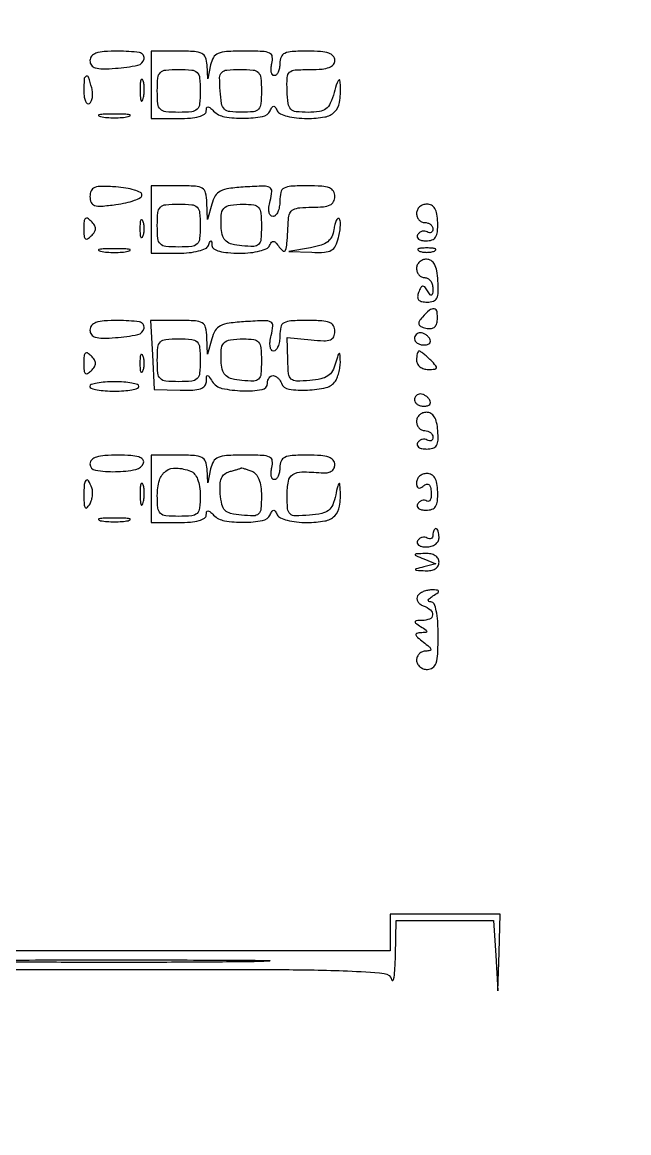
# Model space of a CAD drawing. Extents: x 23 to 255, y 40 to 184.
# Drawn here: x 112.17 to 120.55, y 128.96 to 144.3 of the extents above; entities that cross this region are included whole.
import ezdxf

# ---------------------------------------------------------------- set-up
doc = ezdxf.new("R2010")
doc.units = 0
doc.header["$MEASUREMENT"] = 0

msp = doc.modelspace()

# ---------------------------------------------------------------- linework, layer by layer
for points in [[(207.919475, 175.632891, 0.000007), (191.762556, 175.634099, 0.00002), (173.0434, 175.634494, 0.000013), (151.49745, 175.633531), (95.9364, 175.6296)], [(109.4724, 131.2146), (113.357797, 131.2146, -0.000725), (115.746266, 131.211137, -0.008703), (116.667253, 131.192433, -0.014577), (117.173944, 131.158504, -0.314595), (117.281883, 131.06655, 0.657748), (117.297216, 131.064208, 0.10448), (117.31209, 131.104884, 0.02269), (117.32401, 131.227398, 0.007862), (117.330386, 131.40495), (117.3402, 131.8914), (118.012778, 131.8914), (118.685356, 131.8914), (118.715882, 131.40495), (118.746407, 130.9185), (118.762403, 131.44725), (118.7784, 131.976), (118.017, 131.976), (117.2556, 131.976), (117.2556, 131.7222), (117.2556, 131.4684), (114.1677, 131.4684), (111.0798, 131.4684)]]:
    msp.add_lwpolyline(points, format="xyb")
for points in [[(113.1102, 143.772836, 0.161475), (113.130628, 143.711229, 0.16121), (113.183832, 143.673985, 0.075328), (113.284927, 143.659664, 0.015979), (113.463175, 143.667086, 0.031904), (113.771944, 143.709765, 0.315999), (113.857088, 143.799793, 0.415411), (113.794405, 143.883622, 0.035338), (113.49795, 143.9046, 0.015755), (113.306305, 143.89856, 0.066237), (113.193589, 143.876263, 0.135648), (113.133068, 143.835104, 0.17782)], [(113.9562, 143.4393), (113.9562, 142.974), (114.3369, 142.974, 0.019718), (114.497874, 142.980351, 0.045467), (114.617138, 143.00079, 0.068535), (114.693193, 143.032718, 0.26508), (114.7176, 143.07552, -0.051663), (114.722356, 143.121424, -0.354955), (114.73875, 143.13474, -0.180052), (114.766552, 143.124393, -0.018208), (114.81912, 143.07552, 0.155901), (114.96871, 142.998384, 0.043077), (115.235579, 142.976808, 0.041558), (115.49425, 142.999758, 0.245408), (115.59885, 143.07975, -0.029131), (115.626584, 143.131142, -0.260055), (115.6482, 143.1432, -0.260055), (115.669816, 143.131142, -0.029131), (115.69755, 143.07975, 0.180587), (115.740321, 143.037704, 0.042377), (115.836771, 143.004147, 0.037161), (115.964379, 142.981476, 0.025391), (116.111499, 142.974, 0.042197), (116.354216, 142.994521, 0.152993), (116.490543, 143.064169, 0.161796), (116.558393, 143.196417, 0.048736), (116.57117, 143.425069, 0.029356), (116.56368, 143.499521, 0.620848), (116.547276, 143.504607, 0.11353), (116.524219, 143.465624, 0.006729), (116.484151, 143.33355, -0.032479), (116.430023, 143.183418, -0.127365), (116.369805, 143.106518, -0.129758), (116.280488, 143.069278, -0.034251), (116.124789, 143.0586, -0.026389), (115.95883, 143.067365, -0.173813), (115.885091, 143.102959, -0.163557), (115.848338, 143.178533, -0.022711), (115.833684, 143.3547, -0.021599), (115.834726, 143.540272, -0.198189), (115.868364, 143.611703, -0.171174), (115.945335, 143.644274, -0.015314), (116.158376, 143.6508, 0.020536), (116.316648, 143.657303, 0.069903), (116.417079, 143.679942, 0.12903), (116.473201, 143.719833, 0.175835), (116.4942, 143.7777, 0.188641), (116.471132, 143.836666, 0.12648), (116.4096, 143.8764, 0.063857), (116.297404, 143.898468, 0.016668), (116.1135, 143.9046, 0.013964), (115.903742, 143.898741, 0.090841), (115.801538, 143.87405, 0.188085), (115.750966, 143.823005, 0.102588), (115.7328, 143.7354, -0.043375), (115.72717, 143.670627, -0.063112), (115.710275, 143.615903, -0.082769), (115.685433, 143.578853, -0.206609), (115.65612, 143.5662, -0.24384), (115.630417, 143.579528, -0.106581), (115.614963, 143.615903, -0.070464), (115.612299, 143.670569, -0.040966), (115.623687, 143.7354, 0.096797), (115.629442, 143.826943, 0.261834), (115.591793, 143.877261, 0.095393), (115.492506, 143.900093, 0.008957), (115.240951, 143.9046, 0.012631), (114.997757, 143.898455, 0.084965), (114.880395, 143.872205, 0.164339), (114.815552, 143.815867, 0.085058), (114.777305, 143.71425), (114.740642, 143.5239), (114.729121, 143.71425, 0.078611), (114.706584, 143.8163, 0.18836), (114.654829, 143.872235, 0.099271), (114.553519, 143.898529, 0.014011), (114.3369, 143.9046), (113.9562, 143.9046)], [(113.0256, 143.349707, 0.034022), (113.031032, 143.269963, 0.072514), (113.048118, 143.210726, 0.140077), (113.073273, 143.181098, 0.293546), (113.102258, 143.180591, 0.15438), (113.128434, 143.210991, 0.064046), (113.143406, 143.263729, 0.054994), (113.145937, 143.328877, 0.046215), (113.134691, 143.397084, 0.01719), (113.091168, 143.542849, 0.439388), (113.057318, 143.557895, 0.284356), (113.030071, 143.51866, 0.013228)], [(113.803493, 143.3547, 0.012823), (113.806928, 143.26433, 0.080377), (113.817163, 143.219416, 0.597527), (113.830709, 143.217932, 0.087174), (113.845627, 143.25056, 0.037336), (113.857463, 143.315499, 0.029507), (113.860794, 143.386849, 0.030339), (113.855899, 143.453774, 0.06278), (113.842492, 143.50436, 0.31318), (113.827365, 143.514256, 0.333666), (113.813656, 143.503355, 0.052471), (113.804995, 143.446078, 0.014395)], [(114.633, 143.3547, -0.021868), (114.625124, 143.174704, -0.176278), (114.5907, 143.1009, -0.176278), (114.516896, 143.066476, -0.021868), (114.3369, 143.0586, -0.021868), (114.156904, 143.066476, -0.176278), (114.0831, 143.1009, -0.176278), (114.048676, 143.174704, -0.021868), (114.0408, 143.3547, -0.021868), (114.048676, 143.534696, -0.176278), (114.0831, 143.6085, -0.176278), (114.156904, 143.642924, -0.021868), (114.3369, 143.6508, -0.021868), (114.516896, 143.642924, -0.176278), (114.5907, 143.6085, -0.176278), (114.625124, 143.534696, -0.021868)], [(115.479, 143.3547, -0.021534), (115.471354, 143.177251, -0.167166), (115.438223, 143.102539, -0.181398), (115.367591, 143.067259, -0.026246), (115.20405, 143.05877, -0.028822), (115.043228, 143.068147, -0.168984), (114.968175, 143.104465, -0.156163), (114.928663, 143.181202, -0.023627), (114.908001, 143.35487, -0.019691), (114.902162, 143.538401, -0.187422), (114.93061, 143.610016, -0.187895), (114.999904, 143.643546, -0.019806), (115.182951, 143.6508, -0.021877), (115.362907, 143.642922, -0.17629), (115.436704, 143.608496, -0.176257), (115.471125, 143.53469, -0.021867)], [(113.25825, 142.998895, 0.029693), (113.34494, 142.987481, 0.017887), (113.4486, 142.983771, 0.017887), (113.55226, 142.987481, 0.029693), (113.63895, 142.998895, 0.142433), (113.665178, 143.012325, 0.611425), (113.661554, 143.024788, 0.039503), (113.584932, 143.033353, 0.008087), (113.4486, 143.035558, 0.008087), (113.312268, 143.033353, 0.039503), (113.235646, 143.024788, 0.611425), (113.232022, 143.012325, 0.142433)], [(113.1102, 141.894527, 0.101229), (113.126783, 141.813456, 0.220681), (113.172898, 141.77195, 0.095881), (113.266745, 141.761843, 0.012197), (113.46975, 141.783912, 0.021745), (113.607521, 141.808437, 0.033422), (113.723682, 141.842655, 0.035687), (113.808018, 141.880786, 0.275365), (113.8293, 141.9165, 0.287846), (113.807703, 141.950906, 0.037834), (113.723682, 141.98389, 0.034529), (113.607533, 142.011016, 0.022046), (113.46975, 142.027114, 0.013948), (113.272482, 142.035866, 0.092696), (113.175828, 142.019431, 0.199666), (113.127703, 141.974827, 0.107717)], [(113.9562, 141.5781), (113.9562, 141.1128), (114.32985, 141.1128, 0.023784), (114.482734, 141.120076, 0.038427), (114.61101, 141.142351, 0.045744), (114.705384, 141.175753, 0.191197), (114.746171, 141.21855, -0.009076), (114.769882, 141.27437, -0.295955), (114.781644, 141.282, -0.382689), (114.790758, 141.273827, -0.011437), (114.795521, 141.21855, 0.241586), (114.822323, 141.173548, 0.072212), (114.897678, 141.140314, 0.047527), (115.015627, 141.119311, 0.020312), (115.17585, 141.1128, 0.023806), (115.328689, 141.120081, 0.038371), (115.457034, 141.142365, 0.045618), (115.551532, 141.175769, 0.190861), (115.592409, 141.21855, -0.068328), (115.617762, 141.262634, -0.274217), (115.645519, 141.273629, -0.172412), (115.678816, 141.255458, -0.02856), (115.725064, 141.1974, 0.085763), (115.780701, 141.141903, 0.502999), (115.813926, 141.152878, 0.064329), (115.83229, 141.247765, 0.002941), (115.851076, 141.5781, -0.092857), (115.87151, 141.663029, -0.169256), (115.919909, 141.714297, -0.099401), (116.010545, 141.740427, -0.020636), (116.177005, 141.7473, 0.020826), (116.336157, 141.753932, 0.088564), (116.427828, 141.778315, 0.161627), (116.476351, 141.824167, 0.124025), (116.494255, 141.89535, 0.138851), (116.473579, 141.968266, 0.163357), (116.418667, 142.014022, 0.077804), (116.311779, 142.037425, 0.015064), (116.1135, 142.0434, 0.012699), (115.886782, 142.037641, 0.114574), (115.79202, 142.0105, 0.210352), (115.746811, 141.950912, 0.058662), (115.7328, 141.8319, -0.042402), (115.725921, 141.750929, -0.062033), (115.705255, 141.682528, -0.081464), (115.674884, 141.636162, -0.210096), (115.639029, 141.6204, -0.220226), (115.604488, 141.636389, -0.131521), (115.584748, 141.678083, -0.075541), (115.582719, 141.746016, -0.031251), (115.599533, 141.83665, 0.039854), (115.621516, 141.967667, 0.297216), (115.593165, 142.020663, 0.134836), (115.51255, 142.039854, 0.007529), (115.252559, 142.027, 0.016644), (115.029469, 142.005124, 0.08664), (114.911948, 141.968271, 0.138232), (114.841572, 141.902518, 0.068888), (114.792888, 141.7896), (114.734466, 141.5781), (114.726033, 141.81075, 0.046894), (114.708448, 141.945308, 0.204865), (114.662326, 142.008857, 0.122441), (114.568327, 142.037438, 0.012878), (114.3369, 142.0434), (113.9562, 142.0434)], [(114.633, 141.4935, -0.021868), (114.625124, 141.313504, -0.176278), (114.5907, 141.2397, -0.176278), (114.516896, 141.205276, -0.021868), (114.3369, 141.1974, -0.021868), (114.156904, 141.205276, -0.176278), (114.0831, 141.2397, -0.176278), (114.048676, 141.313504, -0.021868), (114.0408, 141.4935, -0.021868), (114.048676, 141.673496, -0.176278), (114.0831, 141.7473, -0.176278), (114.156904, 141.781724, -0.021868), (114.3369, 141.7896, -0.021868), (114.516896, 141.781724, -0.176278), (114.5907, 141.7473, -0.176278), (114.625124, 141.673496, -0.021868)], [(115.479, 141.48814, -0.018005), (115.472338, 141.3032, -0.177163), (115.440878, 141.233259, -0.202248), (115.373904, 141.205077, -0.024412), (115.210578, 141.21319, -0.032745), (115.071649, 141.236168, -0.116954), (114.991576, 141.276062, -0.142214), (114.946634, 141.342724, -0.057684), (114.925162, 141.4512, -0.03344), (114.922695, 141.636385, -0.17167), (114.961484, 141.729802, -0.175718), (115.049776, 141.776819, -0.035375), (115.230193, 141.7896, -0.033963), (115.373987, 141.779821, -0.188433), (115.440394, 141.742824, -0.15322), (115.471729, 141.665701, -0.020466)], [(117.6222, 141.6627, 0.087646), (117.630759, 141.614246, 0.094518), (117.655335, 141.573077, 0.100101), (117.691969, 141.545537, 0.111732), (117.735, 141.5358, -0.077919), (117.778091, 141.529044, -0.09029), (117.814665, 141.509482, -0.100781), (117.839115, 141.480376, -0.125096), (117.8478, 141.446207, -0.098926), (117.841724, 141.415799, -0.176081), (117.824666, 141.39723, -0.169366), (117.799107, 141.393533, -0.090666), (117.769046, 141.405287, 0.108373), (117.734927, 141.417267, 0.099685), (117.697816, 141.414406, 0.095498), (117.663425, 141.397106, 0.090427), (117.637153, 141.36798, 0.18999), (117.631299, 141.335452, 0.185333), (117.649131, 141.307257, 0.109985), (117.691729, 141.288169, 0.050585), (117.752549, 141.282, 0.079671), (117.835071, 141.295233, 0.173354), (117.885009, 141.334095, 0.119796), (117.909961, 141.407484, 0.029436), (117.913867, 141.5358, 0.033516), (117.902705, 141.652412, 0.092693), (117.874753, 141.729635, 0.138564), (117.828829, 141.77357, 0.122582), (117.764426, 141.7896, 0.087991), (117.710121, 141.779969, 0.094645), (117.663979, 141.752323, 0.100054), (117.633112, 141.71111, 0.111305)], [(113.0256, 141.4512, 0.018208), (113.029295, 141.349758, 0.180052), (113.04675, 141.31161, 0.354955), (113.07646, 141.308532, 0.051663), (113.12712, 141.34968, 0.049631), (113.172346, 141.404902, 0.147822), (113.18634, 141.4512, 0.147822), (113.172346, 141.497498, 0.049631), (113.12712, 141.55272, 0.051663), (113.07646, 141.593868, 0.354955), (113.04675, 141.59079, 0.180052), (113.029295, 141.552642, 0.018208)], [(113.800358, 141.4512, 0.017491), (113.802997, 141.375784, 0.078554), (113.812893, 141.332892, 0.447206), (113.827185, 141.327736, 0.174857), (113.843029, 141.34545, 0.057986), (113.856255, 141.393673, 0.037979), (113.860631, 141.4512, 0.037979), (113.856255, 141.508727, 0.057986), (113.843029, 141.55695, 0.174857), (113.827185, 141.574664, 0.447206), (113.812893, 141.569508, 0.078554), (113.802997, 141.526616, 0.017491)], [(116.479886, 141.437314, -0.076342), (116.450288, 141.339229, -0.117643), (116.394844, 141.270621, -0.089776), (116.302482, 141.222789, -0.030986), (116.1558, 141.187387), (115.8597, 141.135074), (116.175338, 141.123937, 0.022832), (116.350462, 141.125756, 0.112672), (116.444688, 141.152896, 0.152574), (116.502825, 141.21368, 0.053659), (116.545048, 141.32824, 0.023152), (116.562413, 141.414073, 0.03025), (116.569835, 141.493796, 0.030966), (116.56792, 141.558541, 0.175242), (116.553496, 141.589304, 0.38846), (116.533883, 141.590175, 0.106172), (116.513053, 141.563477, 0.053121), (116.493843, 141.510002, 0.024517)], [(113.25825, 141.137695, 0.029693), (113.34494, 141.126281, 0.017887), (113.4486, 141.122571, 0.017887), (113.55226, 141.126281, 0.029693), (113.63895, 141.137695, 0.142433), (113.665178, 141.151125, 0.611425), (113.661554, 141.163588, 0.039503), (113.584932, 141.172153, 0.008087), (113.4486, 141.174358, 0.008087), (113.312268, 141.172153, 0.039503), (113.235646, 141.163588, 0.611425), (113.232022, 141.151125, 0.142433)], [(117.65745, 141.141371, 0.057986), (117.705673, 141.128145, 0.037979), (117.7632, 141.123769, 0.037979), (117.820727, 141.128145, 0.057986), (117.86895, 141.141371, 0.174857), (117.886664, 141.157215, 0.447206), (117.881508, 141.171507, 0.078554), (117.838616, 141.181403, 0.017491), (117.7632, 141.184042, 0.017491), (117.687784, 141.181403, 0.078554), (117.644892, 141.171507, 0.447206), (117.639736, 141.157215, 0.174857)], [(117.6222, 140.9013, 0.087646), (117.630759, 140.852846, 0.094518), (117.655335, 140.811677, 0.100101), (117.691969, 140.784137, 0.111732), (117.735, 140.7744, -0.130754), (117.777913, 140.762983, -0.101651), (117.814284, 140.73091, -0.089247), (117.838512, 140.682917, -0.074694), (117.846505, 140.62635, -0.01627), (117.843486, 140.553271, -0.267807), (117.830262, 140.533823, -0.3555), (117.810449, 140.538521, -0.022469), (117.773678, 140.591143, 0.034191), (117.734242, 140.644854, 0.265879), (117.70613, 140.655095, 0.234956), (117.680506, 140.636338, 0.027745), (117.650728, 140.569993, 0.074272), (117.637168, 140.508818, 0.200353), (117.651128, 140.467472, 0.165585), (117.69319, 140.443303, 0.048372), (117.768505, 140.436, 0.081897), (117.854366, 140.450158, 0.196742), (117.90214, 140.491671, 0.114007), (117.922083, 140.573215, 0.02002), (117.917759, 140.7321, 0.027081), (117.901081, 140.86881, 0.078653), (117.870091, 140.958546, 0.127255), (117.82334, 141.009474, 0.144745), (117.760009, 141.0282, 0.090928), (117.707398, 141.018553, 0.095664), (117.662681, 140.990923, 0.099601), (117.63276, 140.949715, 0.107787)], [(117.704477, 140.229913, 0.038883), (117.659184, 140.169439, 0.217947), (117.653841, 140.130379, 0.219471), (117.679904, 140.100981, 0.039417), (117.750857, 140.076315, 0.074521), (117.816171, 140.069299, 0.150403), (117.864499, 140.086412, 0.146236), (117.895704, 140.128193, 0.069082), (117.910072, 140.194584, 0.060639), (117.905128, 140.302125, 0.31855), (117.865673, 140.341702, 0.221685), (117.800111, 140.32383, 0.036961)], [(113.1102, 140.050436, 0.161475), (113.130628, 139.988829, 0.16121), (113.183832, 139.951585, 0.075328), (113.284927, 139.937264, 0.015979), (113.463175, 139.944686, 0.031904), (113.771944, 139.987365, 0.315999), (113.857088, 140.077393, 0.415411), (113.794405, 140.161222, 0.035338), (113.49795, 140.1822, 0.015755), (113.306305, 140.17616, 0.066237), (113.193589, 140.153863, 0.135648), (113.133068, 140.112704, 0.17782)], [(113.973128, 139.705078), (113.9985, 139.227957), (114.358114, 139.218628, 0.017564), (114.532176, 139.220228, 0.067769), (114.638285, 139.239498, 0.133974), (114.696541, 139.277777, 0.180264), (114.71896, 139.3362, -0.012777), (114.721509, 139.408479, -0.388982), (114.733481, 139.420043, -0.255597), (114.751692, 139.410692, -0.008013), (114.799117, 139.338292, 0.201784), (114.933972, 139.244303, 0.045049), (115.218605, 139.209857, 0.046821), (115.488222, 139.226914, 0.368892), (115.563555, 139.31505, -0.069725), (115.569236, 139.355467, -0.085643), (115.585779, 139.389736, -0.100029), (115.610336, 139.412649, -0.138728), (115.639149, 139.4208, -0.120388), (115.671049, 139.413006, -0.065001), (115.70441, 139.389736, -0.058873), (115.734103, 139.35549, -0.057744), (115.755225, 139.31505, 0.27111), (115.856704, 139.233768, 0.046475), (116.113422, 139.220159, 0.046753), (116.374896, 139.255238, 0.197391), (116.501338, 139.344852, 0.054176), (116.529542, 139.402326, 0.029145), (116.552119, 139.478067, 0.028662), (116.56633, 139.55886, 0.03976), (116.569072, 139.6323, 0.010083), (116.563638, 139.719367, 0.566521), (116.551676, 139.725256, 0.179489), (116.536333, 139.704741, 0.004432), (116.503576, 139.59, -0.06246), (116.459536, 139.484064, -0.116621), (116.396495, 139.416522, -0.094485), (116.300174, 139.375882, -0.031521), (116.148192, 139.35325, -0.02008), (115.962934, 139.344972, -0.190079), (115.890276, 139.373252, -0.182605), (115.854918, 139.444134, -0.018288), (115.842427, 139.636309), (115.833687, 139.944619), (116.163944, 139.913124, 0.01601), (116.340052, 139.902004, 0.09436), (116.431005, 139.916413, 0.195972), (116.477219, 139.957964, 0.113341), (116.4942, 140.031914, 0.13442), (116.47382, 140.106351, 0.1666), (116.419473, 140.152701, 0.079239), (116.313126, 140.176241, 0.014923), (116.1135, 140.1822, 0.012699), (115.886782, 140.176441, 0.114574), (115.79202, 140.1493, 0.210352), (115.746811, 140.089712, 0.058662), (115.7328, 139.9707, -0.038879), (115.726493, 139.889711, -0.05797), (115.707475, 139.821328, -0.076215), (115.679592, 139.774727, -0.223479), (115.646588, 139.7592, -0.255438), (115.616619, 139.775579, -0.106493), (115.599934, 139.820144, -0.06564), (115.598899, 139.889262, -0.032457), (115.61473, 139.975762, 0.040437), (115.63661, 140.107102, 0.299041), (115.607809, 140.160211, 0.132687), (115.525992, 140.179273, 0.007271), (115.260196, 140.166112, 0.01602), (115.031867, 140.144112, 0.085829), (114.912828, 140.107376, 0.139185), (114.84188, 140.041657, 0.069496), (114.792888, 139.9284), (114.734466, 139.7169), (114.726033, 139.94955, 0.04721), (114.708341, 140.084268, 0.205772), (114.661937, 140.147803, 0.121536), (114.567227, 140.176296, 0.012585), (114.332678, 140.1822), (113.947756, 140.1822)], [(117.594, 139.9284, 0.153634), (117.604154, 139.896135, 0.097988), (117.632744, 139.868651, 0.080552), (117.675462, 139.850106, 0.062283), (117.725893, 139.8438, 0.066118), (117.772561, 139.849998, 0.138808), (117.803683, 139.868651, 0.191142), (117.814632, 139.896282, 0.139169), (117.8055, 139.9284, 0.06081), (117.779595, 139.960761, 0.051032), (117.745189, 139.988149, 0.053229), (117.707919, 140.006799, 0.089642), (117.673607, 140.013, 0.105429), (117.643233, 140.006523, 0.099231), (117.617385, 139.988149, 0.096318), (117.600059, 139.960695, 0.092995)], [(114.633, 139.6323, -0.021868), (114.625124, 139.452304, -0.176278), (114.5907, 139.3785, -0.176278), (114.516896, 139.344076, -0.021868), (114.3369, 139.3362, -0.021868), (114.156904, 139.344076, -0.176278), (114.0831, 139.3785, -0.176278), (114.048676, 139.452304, -0.021868), (114.0408, 139.6323, -0.021868), (114.048676, 139.812296, -0.176278), (114.0831, 139.8861, -0.176278), (114.156904, 139.920524, -0.021868), (114.3369, 139.9284, -0.021868), (114.516896, 139.920524, -0.176278), (114.5907, 139.8861, -0.176278), (114.625124, 139.812296, -0.021868)], [(115.479, 139.62694, -0.018005), (115.472338, 139.442, -0.177163), (115.440878, 139.372059, -0.202248), (115.373904, 139.343877, -0.024412), (115.210578, 139.35199, -0.032745), (115.071649, 139.374968, -0.116954), (114.991576, 139.414862, -0.142214), (114.946634, 139.481524, -0.057684), (114.925162, 139.59, -0.03344), (114.922695, 139.775185, -0.17167), (114.961484, 139.868602, -0.175718), (115.049776, 139.915619, -0.035375), (115.230193, 139.9284, -0.033963), (115.373987, 139.918621, -0.188433), (115.440394, 139.881624, -0.15322), (115.471729, 139.804501, -0.020466)], [(113.0256, 139.59, 0.018208), (113.029295, 139.488558, 0.180052), (113.04675, 139.45041, 0.354955), (113.07646, 139.447332, 0.051663), (113.12712, 139.48848, 0.049631), (113.172346, 139.543702, 0.147822), (113.18634, 139.59, 0.147822), (113.172346, 139.636298, 0.049631), (113.12712, 139.69152, 0.051663), (113.07646, 139.732668, 0.354955), (113.04675, 139.72959, 0.180052), (113.029295, 139.691442, 0.018208)], [(113.800358, 139.59, 0.017491), (113.802997, 139.514584, 0.078554), (113.812893, 139.471692, 0.447206), (113.827185, 139.466536, 0.174857), (113.843029, 139.48425, 0.057986), (113.856255, 139.532473, 0.037979), (113.860631, 139.59, 0.037979), (113.856255, 139.647527, 0.057986), (113.843029, 139.69575, 0.174857), (113.827185, 139.713464, 0.447206), (113.812893, 139.708308, 0.078554), (113.802997, 139.665416, 0.017491)], [(117.6222, 139.6323, 0.12616), (117.634609, 139.583904, 0.100773), (117.669536, 139.542677, 0.089938), (117.721782, 139.514965, 0.077224), (117.783343, 139.5054, 0.018079), (117.874853, 139.50871, 0.318929), (117.896479, 139.52655, 0.254456), (117.889245, 139.556792, 0.013073), (117.817586, 139.6323, 0.012519), (117.766483, 139.680906, 0.017065), (117.717904, 139.721923, 0.013952), (117.676091, 139.753001, 0.154018), (117.656443, 139.7592, 0.28566), (117.643215, 139.750971, 0.048597), (117.632259, 139.721923, 0.040419), (117.624682, 139.680928, 0.0255)], [(113.1102, 139.270827, 0.32611), (113.12882, 139.245315, 0.029764), (113.209605, 139.224658, 0.029536), (113.318885, 139.210173, 0.018183), (113.4486, 139.205455, 0.018183), (113.578315, 139.210173, 0.029536), (113.687595, 139.224658, 0.029764), (113.76838, 139.245315, 0.32611), (113.787, 139.270827, 0.32611), (113.76838, 139.296339, 0.029764), (113.687595, 139.316997, 0.029536), (113.578315, 139.331481, 0.018183), (113.4486, 139.3362, 0.018183), (113.318885, 139.331481, 0.029536), (113.209605, 139.316997, 0.029764), (113.12882, 139.296339, 0.32611)], [(117.594, 139.0824, 0.153634), (117.604154, 139.050135, 0.097988), (117.632744, 139.022651, 0.080552), (117.675462, 139.004106, 0.062283), (117.725893, 138.9978, 0.066118), (117.772561, 139.003998, 0.138808), (117.803683, 139.022651, 0.191142), (117.814632, 139.050282, 0.139169), (117.8055, 139.0824, 0.06081), (117.779595, 139.114761, 0.051032), (117.745189, 139.142149, 0.053229), (117.707919, 139.160799, 0.089642), (117.673607, 139.167, 0.105429), (117.643233, 139.160523, 0.099231), (117.617385, 139.142149, 0.096318), (117.600059, 139.114695, 0.092995)], [(117.6222, 138.7863, 0.087646), (117.630759, 138.737846, 0.094518), (117.655335, 138.696677, 0.100101), (117.691969, 138.669137, 0.111732), (117.735, 138.6594, -0.077919), (117.778091, 138.652644, -0.09029), (117.814665, 138.633082, -0.100781), (117.839115, 138.603976, -0.125096), (117.8478, 138.569807, -0.098926), (117.841724, 138.539399, -0.176081), (117.824666, 138.52083, -0.169366), (117.799107, 138.517133, -0.090666), (117.769046, 138.528887, 0.108373), (117.734927, 138.540867, 0.099685), (117.697816, 138.538006, 0.095498), (117.663425, 138.520706, 0.090427), (117.637153, 138.49158, 0.197904), (117.631784, 138.458898, 0.184677), (117.65079, 138.430707, 0.10595), (117.695588, 138.4117, 0.047574), (117.759551, 138.4056, 0.068607), (117.847833, 138.417771, 0.188461), (117.897157, 138.455, 0.130663), (117.918675, 138.526626, 0.027015), (117.915749, 138.6594, 0.036134), (117.899031, 138.771311, 0.083158), (117.867045, 138.849915, 0.119849), (117.820112, 138.896329, 0.136152), (117.759305, 138.9132, 0.091413), (117.706964, 138.90355, 0.095822), (117.662475, 138.875923, 0.099518), (117.632704, 138.834716, 0.107225)], [(113.1102, 138.201603, 0.367615), (113.185817, 138.112654, 0.045057), (113.461053, 138.092907, 0.043198), (113.745108, 138.122778, 0.270914), (113.850488, 138.21525, 0.275358), (113.840169, 138.262286, 0.132263), (113.785719, 138.296002, 0.057624), (113.675989, 138.315551, 0.015298), (113.49795, 138.321, 0.016911), (113.316161, 138.31485, 0.057832), (113.200036, 138.293337, 0.109786), (113.134282, 138.255915, 0.211756)], [(113.9562, 137.8557), (113.9562, 137.3904), (114.3369, 137.3904, 0.019718), (114.497874, 137.396751, 0.045467), (114.617138, 137.41719, 0.068535), (114.693193, 137.449118, 0.26508), (114.7176, 137.49192, -0.051663), (114.722356, 137.537824, -0.354955), (114.73875, 137.55114, -0.180052), (114.766552, 137.540793, -0.018208), (114.81912, 137.49192, 0.155901), (114.96871, 137.414784, 0.043077), (115.235579, 137.393208, 0.041558), (115.49425, 137.416158, 0.245408), (115.59885, 137.49615, -0.029131), (115.626584, 137.547542, -0.260055), (115.6482, 137.5596, -0.260055), (115.669816, 137.547542, -0.029131), (115.69755, 137.49615, 0.180587), (115.740321, 137.454104, 0.042377), (115.836771, 137.420547, 0.037161), (115.964379, 137.397876, 0.025391), (116.111499, 137.3904, 0.042557), (116.354569, 137.411126, 0.15329), (116.491299, 137.481327, 0.163189), (116.558469, 137.61398, 0.049969), (116.568791, 137.841469, 0.01696), (116.561757, 137.9208, 0.641863), (116.548763, 137.924922, 0.127188), (116.532347, 137.893671, 0.005428), (116.50496, 137.7711, -0.042207), (116.463399, 137.633497, -0.134763), (116.406195, 137.557559, -0.116387), (116.312915, 137.515281, -0.027634), (116.14273, 137.491547, -0.017444), (115.94799, 137.48211, -0.187565), (115.875351, 137.509226, -0.194174), (115.841451, 137.577802, -0.018888), (115.83432, 137.766497, -0.045148), (115.8518, 137.959692, -0.204224), (115.912791, 138.052101, -0.14782), (116.035943, 138.088985, -0.020807), (116.30385, 138.077155, 0.051024), (116.385012, 138.078472, 0.105496), (116.444765, 138.098833, 0.138436), (116.480999, 138.137181, 0.121071), (116.4942, 138.190898, 0.18017), (116.471468, 138.251934, 0.13289), (116.411162, 138.292622, 0.066041), (116.299811, 138.314894, 0.016382), (116.1135, 138.321, 0.013964), (115.903742, 138.315141, 0.090841), (115.801538, 138.29045, 0.188085), (115.750966, 138.239405, 0.102588), (115.7328, 138.1518, -0.043375), (115.72717, 138.087027, -0.063112), (115.710275, 138.032302, -0.082769), (115.685433, 137.995253, -0.206609), (115.65612, 137.9826, -0.24384), (115.630417, 137.995928, -0.106581), (115.614963, 138.032302, -0.070464), (115.612299, 138.086969, -0.040966), (115.623687, 138.1518, 0.096797), (115.629442, 138.243343, 0.261834), (115.591793, 138.293661, 0.095393), (115.492506, 138.316493, 0.008957), (115.240951, 138.321, 0.012631), (114.997757, 138.314855, 0.084965), (114.880395, 138.288605, 0.164339), (114.815552, 138.232267, 0.085058), (114.777305, 138.13065), (114.740642, 137.9403), (114.729121, 138.13065, 0.078611), (114.706584, 138.2327, 0.18836), (114.654829, 138.288635, 0.099271), (114.553519, 138.314929, 0.014011), (114.3369, 138.321), (113.9562, 138.321)], [(114.499181, 138.100449, -0.129622), (114.555885, 138.059605, -0.078209), (114.598206, 137.987815, -0.060254), (114.624458, 137.887605, -0.033975), (114.633, 137.762049, -0.023606), (114.624831, 137.589123, -0.178488), (114.590033, 137.516653, -0.172432), (114.515849, 137.482777, -0.02172), (114.3369, 137.475, -0.021751), (114.157713, 137.482799, -0.173294), (114.083616, 137.516796, -0.178006), (114.048902, 137.589563, -0.023205), (114.0408, 137.76405, -0.069211), (114.069932, 137.9735, -0.166845), (114.158029, 138.100344, -0.174656), (114.302207, 138.142942, -0.077119)], [(115.345181, 138.100449, -0.130377), (115.402188, 138.059258, -0.078806), (115.444457, 137.986872, -0.060048), (115.470547, 137.885237, -0.032844), (115.479, 137.756689, -0.019431), (115.47206, 137.578177, -0.182302), (115.440004, 137.509795, -0.196511), (115.37209, 137.482377, -0.023094), (115.205766, 137.49079, -0.031999), (115.053997, 137.515391, -0.141519), (114.975631, 137.558799, -0.143747), (114.933142, 137.6369, -0.033382), (114.911173, 137.786337, -0.030573), (114.90884, 137.915204, -0.086127), (114.927986, 138.002938, -0.124935), (114.970003, 138.059934, -0.108087), (115.036356, 138.093773, 0.003611), (115.093535, 138.109198, 0.005157), (115.144033, 138.123776, 0.002929), (115.186366, 138.136741, 0.075306), (115.197131, 138.141986, -0.213719), (115.207808, 138.143958, -0.008762), (115.246491, 138.133833, -0.013931), (115.29287, 138.119415, -0.009289)], [(117.6222, 137.941643, 0.053971), (117.627701, 137.890827, 0.228738), (117.646075, 137.867415, 0.234849), (117.675416, 137.867582, 0.056483), (117.717322, 137.89503, -0.088546), (117.760079, 137.91929, -0.26157), (117.792188, 137.913705, -0.166721), (117.81422, 137.878289, -0.037746), (117.825002, 137.807259, -0.040664), (117.824631, 137.746451, -0.09513), (117.812241, 137.702884, -0.188354), (117.790602, 137.683453, -0.232277), (117.763926, 137.686052, 0.116018), (117.731756, 137.696804, 0.100482), (117.696312, 137.692935, 0.093211), (117.663022, 137.674968, 0.084307), (117.637153, 137.64558, 0.18999), (117.631299, 137.613052, 0.185333), (117.649131, 137.584857, 0.109985), (117.691729, 137.565769, 0.050585), (117.752549, 137.5596, 0.079671), (117.835071, 137.572833, 0.173354), (117.885009, 137.611695, 0.119796), (117.909961, 137.685084, 0.029436), (117.913867, 137.8134, 0.033516), (117.902705, 137.930012, 0.092693), (117.874753, 138.007235, 0.138564), (117.828829, 138.05117, 0.122582), (117.764426, 138.0672, 0.08702), (117.710119, 138.057676, 0.094284), (117.663979, 138.030318, 0.100182), (117.633116, 137.98954, 0.112513)], [(113.026895, 137.74995, 0.013404), (113.03045, 137.640195, 0.134771), (113.045036, 137.597206, 0.458049), (113.068489, 137.594456, 0.066116), (113.103668, 137.636528, 0.06042), (113.129333, 137.690528, 0.046657), (113.144189, 137.754051, 0.047824), (113.146767, 137.817024, 0.078095), (113.135622, 137.869178, 0.038196), (113.088937, 137.967635, 0.508946), (113.054987, 137.971389, 0.173231), (113.030797, 137.913577, 0.014704)], [(113.803493, 137.7711, 0.012823), (113.806928, 137.68073, 0.080377), (113.817163, 137.635816, 0.597527), (113.830709, 137.634332, 0.087174), (113.845627, 137.66696, 0.037336), (113.857463, 137.731899, 0.029507), (113.860794, 137.803249, 0.030339), (113.855899, 137.870174, 0.06278), (113.842492, 137.92076, 0.31318), (113.827365, 137.930656, 0.333666), (113.813656, 137.919755, 0.052471), (113.804995, 137.862478, 0.014395)], [(113.25825, 137.415295, 0.029693), (113.34494, 137.403881, 0.017887), (113.4486, 137.400171, 0.017887), (113.55226, 137.403881, 0.029693), (113.63895, 137.415295, 0.142433), (113.665178, 137.428725, 0.611425), (113.661554, 137.441188, 0.039503), (113.584932, 137.449753, 0.008087), (113.4486, 137.451958, 0.008087), (113.312268, 137.449753, 0.039503), (113.235646, 137.441188, 0.611425), (113.232022, 137.428725, 0.142433)], [(117.8478, 137.216207, -0.098926), (117.841724, 137.185799, -0.176081), (117.824666, 137.16723, -0.169366), (117.799107, 137.163533, -0.090666), (117.769046, 137.175287, 0.108373), (117.734927, 137.187267, 0.099685), (117.697816, 137.184406, 0.095498), (117.663425, 137.167106, 0.090427), (117.637153, 137.13798, 0.196428), (117.631694, 137.105329, 0.184801), (117.650478, 137.077138, 0.106696), (117.694855, 137.058113, 0.048138), (117.758207, 137.052, 0.068368), (117.826011, 137.061315, 0.089375), (117.882218, 137.088558, 0.104647), (117.91919, 137.12965, 0.131786), (117.9324, 137.1789, 0.031626), (117.929322, 137.227513, 0.048861), (117.919974, 137.268523, 0.06271), (117.906354, 137.296936, 0.254951), (117.8901, 137.3058, 0.200115), (117.873937, 137.299061, 0.085121), (117.860226, 137.279482, 0.065146), (117.85091, 137.250501, 0.045254)], [(117.7209, 136.888257), (117.8901, 136.821007), (117.7209, 136.777117, 0.002864), (117.613557, 136.748616, 0.446786), (117.608538, 136.738614, 0.291707), (117.620073, 136.73024, 0.002196), (117.74205, 136.723414, 0.053911), (117.820814, 136.727846, 0.097187), (117.881161, 136.750401, 0.125349), (117.918723, 136.789143, 0.130876), (117.9324, 136.8405, 0.132701), (117.918586, 136.891631, 0.119821), (117.880516, 136.93119, 0.094232), (117.819963, 136.955246, 0.055425), (117.74205, 136.961454, 0.003088), (117.616512, 136.956756, 0.321963), (117.603662, 136.946648, 0.382007), (117.610138, 136.933192, 0.003543)], [(117.635931, 136.374602, 0.148943), (117.626323, 136.338172, 0.123594), (117.637595, 136.299523, 0.099723), (117.668913, 136.264423, 0.069381), (117.715538, 136.238651, -0.080823), (117.814012, 136.181257, -0.244547), (117.84346, 136.112014, -0.283432), (117.802805, 136.056246, -0.09522), (117.69975, 136.035505, 0.011938), (117.616934, 136.032802, 0.327416), (117.601061, 136.019719, 0.309569), (117.608347, 135.999867, 0.011213), (117.6786, 135.9522, -0.007937), (117.753188, 135.902301, -0.246125), (117.7632, 135.883195, -0.389375), (117.751523, 135.870474, -0.013536), (117.6786, 135.866205, 0.062602), (117.625464, 135.857824, 0.414741), (117.613777, 135.836583, 0.146954), (117.636304, 135.801829, 0.014079), (117.71592, 135.738009, -0.012955), (117.796671, 135.673577, -0.14983), (117.818413, 135.63995, -0.430458), (117.806522, 135.619952, -0.055402), (117.75117, 135.6138, 0.097397), (117.701947, 135.60412, 0.097544), (117.660085, 135.576523, 0.098321), (117.632053, 135.535327, 0.100704), (117.6222, 135.4869, 0.116713), (117.633655, 135.438496, 0.100529), (117.665986, 135.397277, 0.092994), (117.714333, 135.369607, 0.083787), (117.771257, 135.36, 0.156469), (117.84641, 135.384108, 0.161363), (117.892389, 135.447172, 0.066909), (117.914931, 135.573632, 0.010695), (117.920314, 135.8253, 0.015), (117.914295, 136.025893, 0.03765), (117.894573, 136.17081, 0.055003), (117.863691, 136.263869, 0.289583), (117.820607, 136.291895, -0.112778), (117.791444, 136.298958, -0.371875), (117.78439, 136.315805, -0.142569), (117.802139, 136.341819, -0.028778), (117.8478, 136.3752, 0.010223), (117.919097, 136.42337, 0.295079), (117.926964, 136.442937, 0.343021), (117.91222, 136.455824, 0.012098), (117.831643, 136.458505, 0.054093), (117.773016, 136.45268, 0.049514), (117.715141, 136.434393, 0.052836), (117.666502, 136.407149, 0.100605)], [(115.379051, 131.320446, -0.002017), (114.501831, 131.312834, -0.001159), (113.444369, 131.310374, -0.001157), (112.381788, 131.312825, -0.001932), (111.487451, 131.320414, -0.011537), (111.237162, 131.329283, -0.965016), (111.237353, 131.337628, -0.002658), (112.011147, 131.34335, -0.000518), (113.4063, 131.344807, -0.000523), (114.802245, 131.343357, -0.002566), (115.591081, 131.337664, -0.959423), (115.591324, 131.32928, -0.014442)]]:
    msp.add_lwpolyline(points, format="xyb", close=True)

doc.saveas('drawing.dxf')
